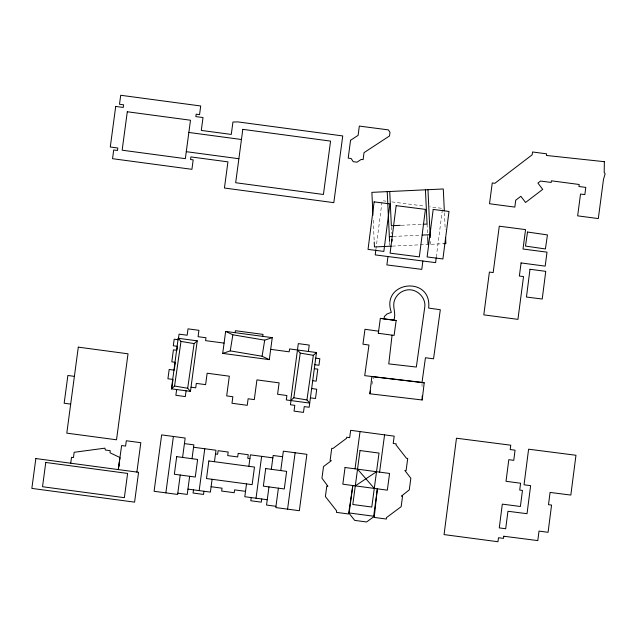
<?xml version="1.0" encoding="UTF-8"?>
<svg xmlns="http://www.w3.org/2000/svg" width="637" height="637" viewBox="0 0 637 637"><rect width="100%" height="100%" fill="white"/><g stroke="black" fill="none" stroke-linecap="round" stroke-linejoin="round"><path stroke-width="0.48" stroke-dasharray="3.19 2.39" d="M375.918 249.409L382.152 200.679L386.054 201.173M436.305 257.133L442.54 208.403L429.879 206.778M371.952 384.382L373.433 377.805M401.27 225.291L422.1 224.304M393.22 236.462L420.388 235.172M392.312 246.121L443.957 243.684M391.898 201.921L425.006 206.157M444.419 212.806L445.215 229.686M430.397 241.335L430.54 244.313M427.061 224.073L427.698 237.649M391.397 226.732L391.723 233.516M389.613 242.275L389.748 245.285M373.194 220.155L374.182 241.009M422.028 383.402L422.06 387.304"/><path stroke-width="0.96" d="M392.066 335.15L388.761 363.878L416.335 367.047L424.648 307.926C426.766 297.288 415.666 287.191 405.275 290.345C400.251 291.642 396.087 295.608 394.43 300.505C392.129 307.074 396.509 313.555 393.785 320.188L396.15 320.515L394.112 335.428L378.322 333.27L380.353 318.365L393.785 320.188M369.834 393.785L371.865 376.618L424.218 382.813L422.188 399.98L369.834 393.785L370.471 390.967M375.846 249.975L375.217 254.904L435.597 262.635L436.234 257.698M387.957 256.536L386.89 264.92L421.782 269.379L422.857 261.003M70.731 463.218L71.519 457.326L73.454 457.581L74.163 452.278L104.93 448.169L105.328 450.025L110.257 450.685L109.986 452.748L120.003 457.573L118.283 469.58L121.611 445.542L125.6 446.075L126.317 440.756L140.817 442.699L136.891 472.073M171.441 388.833L178.209 338.279L197.223 340.827L190.463 391.381L171.441 388.833L174.57 386.054L180.988 341.408L178.209 338.279M171.743 388.873L173.001 379.445L167.929 378.768L169.171 369.476L174.243 370.161L175.294 362.31L171.807 361.84L173.415 349.832L176.903 350.294L177.436 346.337L173.312 345.787L174.196 339.21L178.312 339.76L179.069 334.146L187.159 335.229L188.011 328.859L198.935 330.316L198.083 336.694L205.974 337.745L205.592 340.636L224.081 343.104M176.648 389.526L175.876 395.306L185.319 396.572L186.092 390.792M165.859 492.863L173.407 436.464M180.223 475.035L177.627 494.431L154.09 491.286L161.639 434.888L185.176 438.041L182.58 457.438M189.659 476.293L187.238 494.431L177.803 493.165M192.016 458.704L193.871 444.865L184.427 443.599M193.497 489.861L193.075 493.03L203.537 494.431L203.967 491.262M199.166 490.617L204.772 448.743M222.703 353.4L225.649 331.407L272.254 337.642L269.316 359.634L222.703 353.4L230.26 350.883L262.102 356.242L269.316 359.634M212.105 479.295L210.385 492.114L187.947 489.112M214.454 461.706L215.991 450.248L193.552 447.246M235.141 332.681L235.411 330.699L263.025 334.393L262.755 336.376M246.519 483.905L244.807 496.725L267.245 499.727M248.876 466.308L250.405 454.85L272.851 457.852M251.225 497.585L250.803 500.754L261.274 502.155L261.696 498.986M256.026 498.222L261.632 456.355M268.965 486.907L266.537 505.037L275.972 506.304M271.314 469.318L273.169 455.479L282.605 456.737M278.401 488.165L275.805 507.57L299.342 510.723L306.891 454.324L283.346 451.171L280.75 470.576M290.998 400.577L290.432 404.758L294.804 405.339L294.031 411.12L303.475 412.386L304.247 406.605L309.152 407.258L316.478 352.532L289.564 348.933L289.182 351.815L270.685 349.347M308.38 351.449L309.232 345.079L298.315 343.614L290.695 400.538L293.824 397.759L300.234 353.113L297.455 349.992M287.574 509.146L295.122 452.748M349.14 512.952L352.81 485.529L348.574 513.987L336.44 512.363L336.639 510.89L325.388 496.549L326.781 486.142L327.928 486.294L321.964 478.188L323.516 466.571L331.359 460.631L330.109 460.463L331.734 448.297L332.976 448.464L346.552 438.32L346.695 437.245L349.673 437.643L350.653 430.317L394.192 436.146L393.212 443.471L396.19 443.87L396.047 444.944L406.478 458.298L407.72 458.465L406.088 470.632L404.837 470.464L410.841 478.26L409.28 489.877L401.406 496.127L402.544 496.279L401.159 506.686L386.532 517.57L386.333 519.044L374.198 517.419L377.359 488.818L373.688 516.233M355.04 468.84L360.032 431.575M379.588 472.121L384.573 434.856M384.063 318.858L384.382 316.509L386.954 314.009L391.341 312.369C380.4 281.076 432.197 275.128 428.653 308.085L440.318 309.725L433.542 358.814L425.444 357.739L422.02 382.423L424.218 382.813M378.322 333.27L378.609 331.2L364.977 329.273L362.947 344.187L368.974 345.039L364.73 375.647L422.02 382.423M118.681 466.81L118.944 464.962M190.463 391.381L187.684 388.252L194.102 343.606L197.223 340.827M191.02 387.2L195.71 387.829L196.3 383.394L205.616 384.644L207.144 373.226L229.32 376.196L226.684 395.903L232.863 396.732L231.987 403.269L247.244 405.315L248.119 398.77L254.298 399.598L256.934 379.891L279.11 382.861L277.581 394.271L286.897 395.521L286.308 399.948L309.717 403.086L306.938 399.956L313.348 355.311L316.478 352.532M230.26 350.883L232.855 334.799L225.649 331.407M262.102 356.242L264.697 340.158L272.254 337.642M355.295 485.864L376.523 471.714M400.283 225.339L391.349 225.761L389.733 191.514M423.095 224.264L427.061 224.073L425.436 189.826M389.342 236.645L392.257 236.502M422.323 235.085L430.086 234.711M391.325 246.169L374.46 246.965L374.23 242.004M443.893 243.684L445.876 243.589L445.597 237.633M188.847 132.456L241.447 139.503M186.275 151.678L238.875 158.717M315.729 358.145L319.846 358.703L318.97 365.272L314.845 364.722M314.32 368.688L317.807 369.149L316.199 381.165L312.711 380.695M311.66 388.546L316.732 389.223L315.49 398.515L310.418 397.838M74.394 376.363L67.872 375.488L64.162 403.237L70.683 404.113M215.489 453.974L217.631 454.261L218.109 450.693L228.181 452.039L227.704 455.606L237.697 456.944L238.174 453.377L248.247 454.722L247.769 458.29L249.911 458.576M211.11 486.724L222.05 488.189L221.668 491.047L234.201 492.719L234.583 489.869L245.524 491.334M380.353 318.365L396.15 320.515M232.855 334.799L264.697 340.158M300.234 353.113L313.348 355.311M180.988 341.408L194.102 343.606M293.824 397.759L306.938 399.956M174.57 386.054L187.684 388.252M357.532 469.174L374.285 488.404M444.323 210.823L443.288 188.974L371.881 192.358L372.956 215.195M427.96 189.707L430.222 237.593M427.698 237.649L428.024 244.433M391.994 239.337L392.089 241.28M387.216 191.633L389.573 241.439M422.148 396.079L422.188 399.98M604.354 161.687L604.202 172.539L605.15 173.782L603.494 179.347L598.31 218.579L577.648 215.847L580.53 194.03L584.846 194.603L585.801 187.397L578.937 186.49L579.2 184.483L551.403 180.82L551.18 182.445L540.582 181.051L537.915 183.09L542.716 189.372L525.573 202.47L520.859 196.3L515.731 200.217L514.823 207.089L489.519 203.744L492.258 182.954L494.877 183.297L532.174 154.799L532.548 151.972L546.634 153.835L546.419 155.46L604.354 161.687M503.771 536.235L503.525 538.376L498.492 537.732L497.959 541.729L444.061 534.594L456.474 438.216L510.763 445.207L510.197 449.555L515.046 450.2L513.764 460.328L508.804 459.691L506.017 481.301L520.572 483.228L519.72 490.076L522.467 490.434L520.397 506.487L502.314 504.13L499.281 527.89L505.698 528.742L507.944 511.264L527.03 513.693L530.629 485.657L524.036 484.797L528.599 449.196L575.967 455.264L570.832 495.068L550.073 492.433L548.505 504.703L551.57 505.061L548.075 532.309L539.013 531.099L537.803 540.59L503.771 536.235M374.118 201.865L368.035 249.386L383.84 251.408L389.924 203.888L374.118 201.865M396.166 205.64L390.091 253.152L419.329 256.894L425.405 209.382L396.166 205.64M433.192 209.43L427.116 256.942L442.922 258.964L448.997 211.452L433.192 209.43M529.992 269.276L526.457 297.033L542.222 299.032L545.758 271.346L529.992 269.276M350.541 140.307L348.216 158.127L351.146 158.502L353.224 161.679L357.007 162.172L361.211 159.417L363.106 159.664L364.022 152.657L389.518 135.952L389.987 132.345L388.371 129.876L359.324 126.086L358.113 135.347L350.541 140.307M521.074 262.93L519.362 276.06L523.534 276.554L517.937 319.36L483.802 314.869L489.399 272.063L493.181 272.564L499.281 226.191L525.565 229.615L523.001 249.019L547.008 252.156L545.184 266.139L521.074 262.93M35.847 458.552L31.85 488.404L134.582 502.147L138.579 472.296L35.847 458.552M45.768 462.47L42.528 486.732L124.358 497.68L127.607 473.426L45.768 462.47M78.303 347.149L66.797 433.136L116.523 439.793L128.029 353.806L78.303 347.149M115.711 106.427L110.281 147.004L117.813 148.007L117.487 150.483L113.705 149.974L112.534 158.693L191.92 169.323L193.186 159.871L190.551 159.521L190.901 156.909L227.935 161.862L224.431 188.026L333.812 202.662L342.746 135.936L237.943 121.914L232.935 122.025L231.279 134.431L201.292 130.418L203.012 117.55L195.846 116.595L196.172 114.182L199.548 114.636L200.711 105.981L120.704 95.271L119.501 104.269L123.594 104.81L123.244 107.438L115.711 106.427M176.696 456.649L174.339 474.247L195.272 477.041L197.629 459.452L176.696 456.649M208.848 460.957L206.492 478.546L252.133 484.653L254.482 467.064L208.848 460.957M265.709 468.561L263.352 486.15L284.285 488.953L286.634 471.364L265.709 468.561M345.055 467.502L342.825 484.192L387.336 490.156L389.573 473.458L345.055 467.502M360.024 450.542L352.802 504.496L371.793 507.036L379.015 453.082L360.024 450.542M127.296 111.762L122.153 150.197L185.343 158.661L190.487 120.226L127.296 111.762M242.808 129.351L235.666 182.731L323.429 194.484L330.571 141.103L242.808 129.351M527.508 232.035L525.485 246.073L545.415 248.956L547.446 234.918L527.508 232.035M374.349 516.32L366.594 521.974L354.713 520.389L348.726 512.896L374.349 516.32"/></g></svg>
